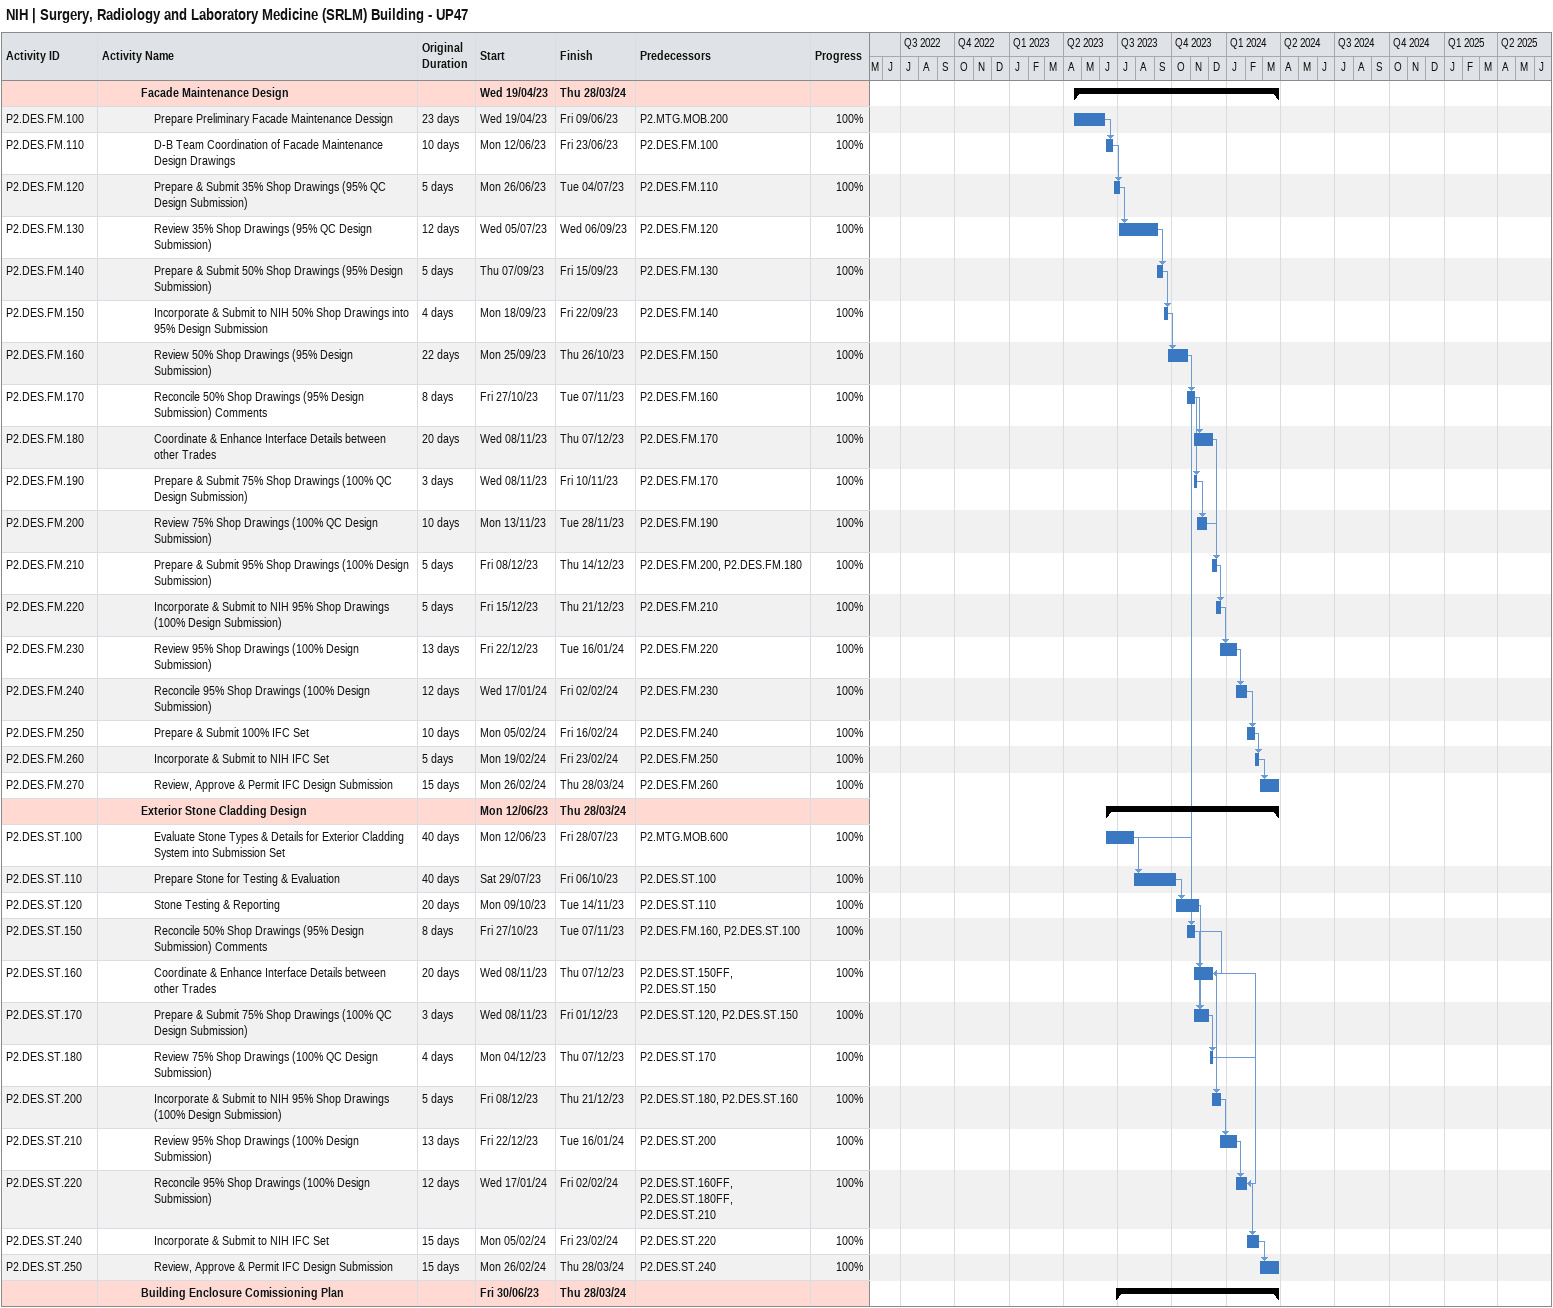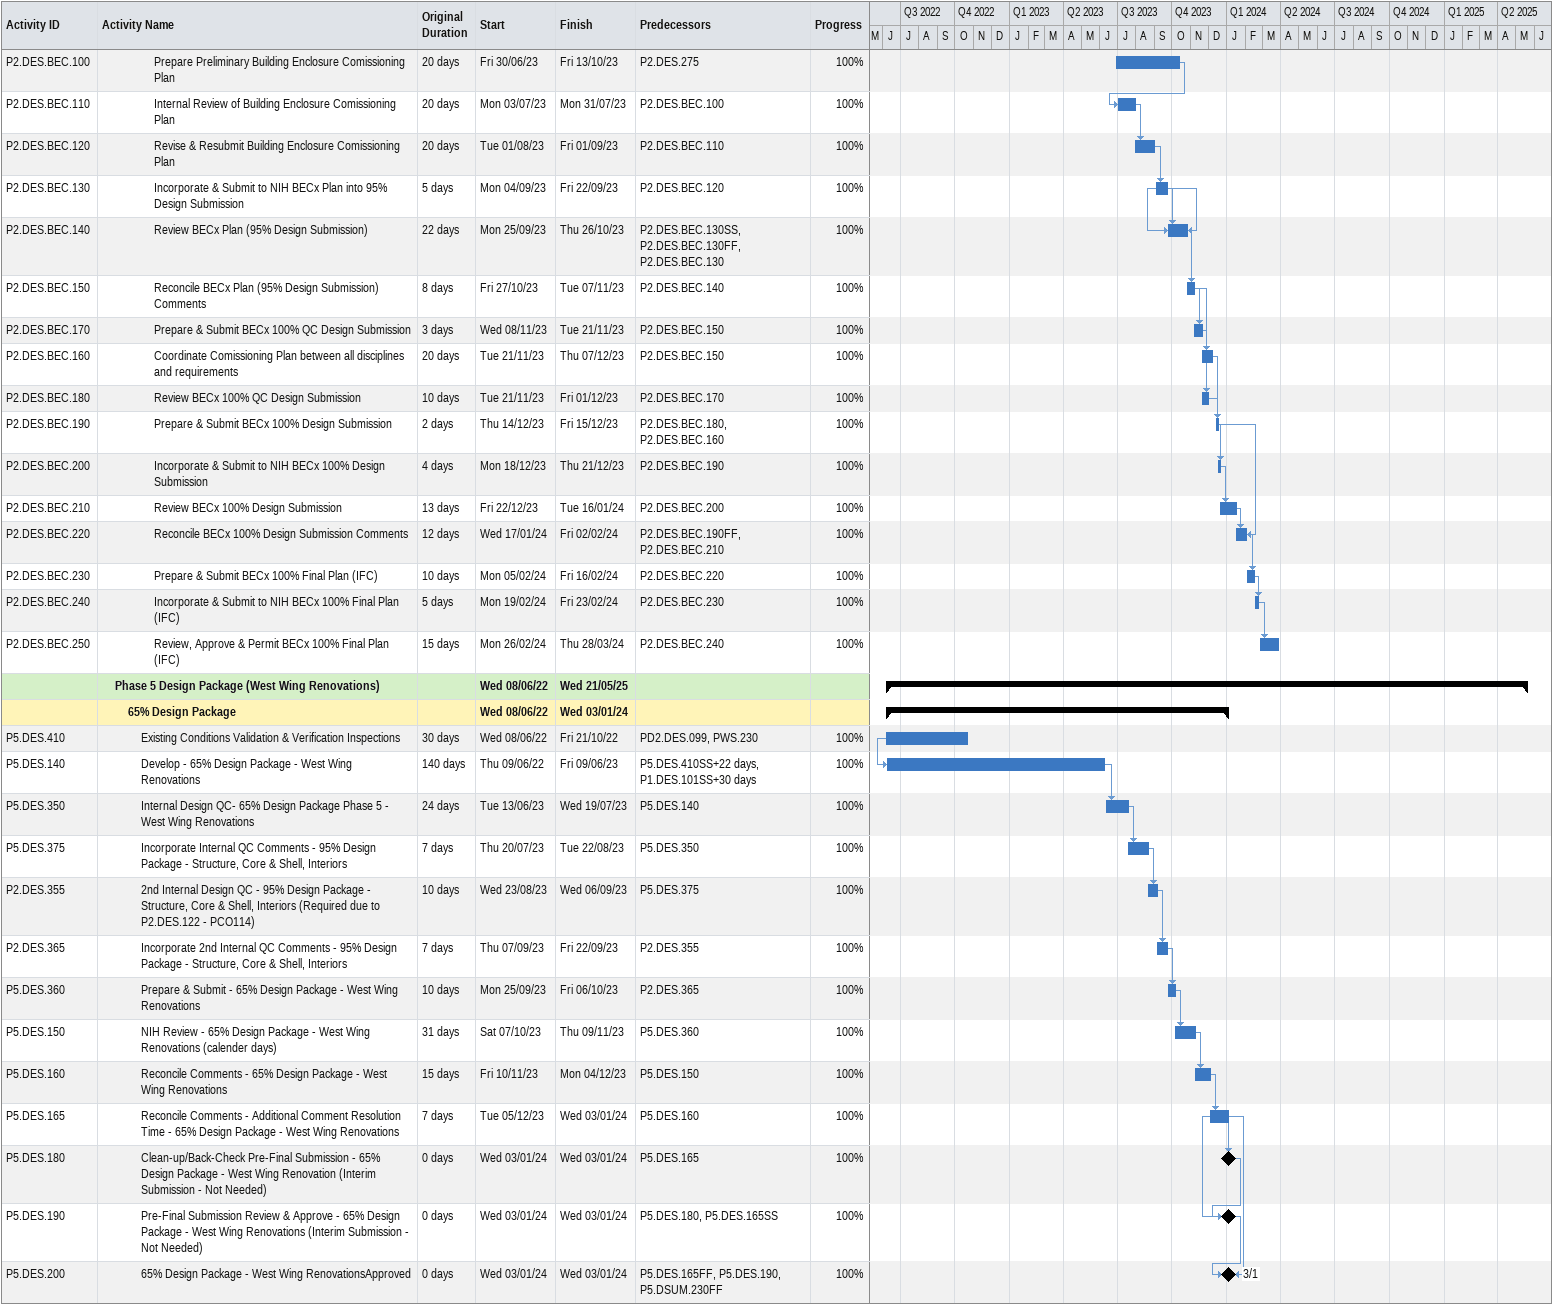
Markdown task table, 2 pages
NIH | Surgery, Radiology and Laboratory Medicine (SRLM) Building - UP47

| ID | Level | Task | Original duration | Start | Finish | Predecessors | % complete |
|---|---|---|---|---|---|---|---|
|  | 4 | **Facade Maintenance Design** |  | 2023-04-19 | 2024-03-28 |  |  |
| P2.DES.FM.100 | 5 | Prepare Preliminary Facade Maintenance Dessign | 23d | 2023-04-19 | 2023-06-09 | P2.MTG.MOB.200 | 100 |
| P2.DES.FM.110 | 5 | D-B Team Coordination of Facade Maintenance Design Drawings | 10d | 2023-06-12 | 2023-06-23 | P2.DES.FM.100 | 100 |
| P2.DES.FM.120 | 5 | Prepare & Submit 35% Shop Drawings (95% QC Design Submission) | 5d | 2023-06-26 | 2023-07-04 | P2.DES.FM.110 | 100 |
| P2.DES.FM.130 | 5 | Review 35% Shop Drawings (95% QC Design Submission) | 12d | 2023-07-05 | 2023-09-06 | P2.DES.FM.120 | 100 |
| P2.DES.FM.140 | 5 | Prepare & Submit 50% Shop Drawings (95% Design Submission) | 5d | 2023-09-07 | 2023-09-15 | P2.DES.FM.130 | 100 |
| P2.DES.FM.150 | 5 | Incorporate & Submit to NIH 50% Shop Drawings into 95% Design Submission | 4d | 2023-09-18 | 2023-09-22 | P2.DES.FM.140 | 100 |
| P2.DES.FM.160 | 5 | Review 50% Shop Drawings (95% Design Submission) | 22d | 2023-09-25 | 2023-10-26 | P2.DES.FM.150 | 100 |
| P2.DES.FM.170 | 5 | Reconcile 50% Shop Drawings (95% Design Submission) Comments | 8d | 2023-10-27 | 2023-11-07 | P2.DES.FM.160 | 100 |
| P2.DES.FM.180 | 5 | Coordinate & Enhance Interface Details between other Trades | 20d | 2023-11-08 | 2023-12-07 | P2.DES.FM.170 | 100 |
| P2.DES.FM.190 | 5 | Prepare & Submit 75% Shop Drawings (100% QC Design Submission) | 3d | 2023-11-08 | 2023-11-10 | P2.DES.FM.170 | 100 |
| P2.DES.FM.200 | 5 | Review 75% Shop Drawings (100% QC Design Submission) | 10d | 2023-11-13 | 2023-11-28 | P2.DES.FM.190 | 100 |
| P2.DES.FM.210 | 5 | Prepare & Submit 95% Shop Drawings (100% Design Submission) | 5d | 2023-12-08 | 2023-12-14 | P2.DES.FM.200, P2.DES.FM.180 | 100 |
| P2.DES.FM.220 | 5 | Incorporate & Submit to NIH 95% Shop Drawings (100% Design Submission) | 5d | 2023-12-15 | 2023-12-21 | P2.DES.FM.210 | 100 |
| P2.DES.FM.230 | 5 | Review 95% Shop Drawings (100% Design Submission) | 13d | 2023-12-22 | 2024-01-16 | P2.DES.FM.220 | 100 |
| P2.DES.FM.240 | 5 | Reconcile 95% Shop Drawings (100% Design Submission) | 12d | 2024-01-17 | 2024-02-02 | P2.DES.FM.230 | 100 |
| P2.DES.FM.250 | 5 | Prepare & Submit 100% IFC Set | 10d | 2024-02-05 | 2024-02-16 | P2.DES.FM.240 | 100 |
| P2.DES.FM.260 | 5 | Incorporate & Submit to NIH IFC Set | 5d | 2024-02-19 | 2024-02-23 | P2.DES.FM.250 | 100 |
| P2.DES.FM.270 | 5 | Review, Approve & Permit IFC Design Submission | 15d | 2024-02-26 | 2024-03-28 | P2.DES.FM.260 | 100 |
|  | 4 | **Exterior Stone Cladding Design** |  | 2023-06-12 | 2024-03-28 |  |  |
| P2.DES.ST.100 | 5 | Evaluate Stone Types & Details for Exterior Cladding System into Submission Set | 40d | 2023-06-12 | 2023-07-28 | P2.MTG.MOB.600 | 100 |
| P2.DES.ST.110 | 5 | Prepare Stone for Testing & Evaluation | 40d | 2023-07-29 | 2023-10-06 | P2.DES.ST.100 | 100 |
| P2.DES.ST.120 | 5 | Stone Testing & Reporting | 20d | 2023-10-09 | 2023-11-14 | P2.DES.ST.110 | 100 |
| P2.DES.ST.150 | 5 | Reconcile 50% Shop Drawings (95% Design Submission) Comments | 8d | 2023-10-27 | 2023-11-07 | P2.DES.FM.160, P2.DES.ST.100 | 100 |
| P2.DES.ST.160 | 5 | Coordinate & Enhance Interface Details between other Trades | 20d | 2023-11-08 | 2023-12-07 | P2.DES.ST.150FF, P2.DES.ST.150 | 100 |
| P2.DES.ST.170 | 5 | Prepare & Submit 75% Shop Drawings (100% QC Design Submission) | 3d | 2023-11-08 | 2023-12-01 | P2.DES.ST.120, P2.DES.ST.150 | 100 |
| P2.DES.ST.180 | 5 | Review 75% Shop Drawings (100% QC Design Submission) | 4d | 2023-12-04 | 2023-12-07 | P2.DES.ST.170 | 100 |
| P2.DES.ST.200 | 5 | Incorporate & Submit to NIH 95% Shop Drawings (100% Design Submission) | 5d | 2023-12-08 | 2023-12-21 | P2.DES.ST.180, P2.DES.ST.160 | 100 |
| P2.DES.ST.210 | 5 | Review 95% Shop Drawings (100% Design Submission) | 13d | 2023-12-22 | 2024-01-16 | P2.DES.ST.200 | 100 |
| P2.DES.ST.220 | 5 | Reconcile 95% Shop Drawings (100% Design Submission) | 12d | 2024-01-17 | 2024-02-02 | P2.DES.ST.160FF, P2.DES.ST.180FF, P2.DES.ST.210 | 100 |
| P2.DES.ST.240 | 5 | Incorporate & Submit to NIH IFC Set | 15d | 2024-02-05 | 2024-02-23 | P2.DES.ST.220 | 100 |
| P2.DES.ST.250 | 5 | Review, Approve & Permit IFC Design Submission | 15d | 2024-02-26 | 2024-03-28 | P2.DES.ST.240 | 100 |
|  | 4 | **Building Enclosure Comissioning Plan** |  | 2023-06-30 | 2024-03-28 |  |  |
| P2.DES.BEC.100 | 5 | Prepare Preliminary Building Enclosure Comissioning Plan | 20d | 2023-06-30 | 2023-10-13 | P2.DES.275 | 100 |
| P2.DES.BEC.110 | 5 | Internal Review of Building Enclosure Comissioning Plan | 20d | 2023-07-03 | 2023-07-31 | P2.DES.BEC.100 | 100 |
| P2.DES.BEC.120 | 5 | Revise & Resubmit Building Enclosure Comissioning Plan | 20d | 2023-08-01 | 2023-09-01 | P2.DES.BEC.110 | 100 |
| P2.DES.BEC.130 | 5 | Incorporate & Submit to NIH BECx Plan into 95% Design Submission | 5d | 2023-09-04 | 2023-09-22 | P2.DES.BEC.120 | 100 |
| P2.DES.BEC.140 | 5 | Review BECx Plan (95% Design Submission) | 22d | 2023-09-25 | 2023-10-26 | P2.DES.BEC.130SS, P2.DES.BEC.130FF, P2.DES.BEC.130 | 100 |
| P2.DES.BEC.150 | 5 | Reconcile BECx Plan (95% Design Submission) Comments | 8d | 2023-10-27 | 2023-11-07 | P2.DES.BEC.140 | 100 |
| P2.DES.BEC.170 | 5 | Prepare & Submit BECx 100% QC Design Submission | 3d | 2023-11-08 | 2023-11-21 | P2.DES.BEC.150 | 100 |
| P2.DES.BEC.160 | 5 | Coordinate Comissioning Plan between all disciplines and requirements | 20d | 2023-11-21 | 2023-12-07 | P2.DES.BEC.150 | 100 |
| P2.DES.BEC.180 | 5 | Review BECx 100% QC Design Submission | 10d | 2023-11-21 | 2023-12-01 | P2.DES.BEC.170 | 100 |
| P2.DES.BEC.190 | 5 | Prepare & Submit BECx 100% Design Submission | 2d | 2023-12-14 | 2023-12-15 | P2.DES.BEC.180, P2.DES.BEC.160 | 100 |
| P2.DES.BEC.200 | 5 | Incorporate & Submit to NIH BECx 100% Design Submission | 4d | 2023-12-18 | 2023-12-21 | P2.DES.BEC.190 | 100 |
| P2.DES.BEC.210 | 5 | Review BECx 100% Design Submission | 13d | 2023-12-22 | 2024-01-16 | P2.DES.BEC.200 | 100 |
| P2.DES.BEC.220 | 5 | Reconcile BECx 100% Design Submission Comments | 12d | 2024-01-17 | 2024-02-02 | P2.DES.BEC.190FF, P2.DES.BEC.210 | 100 |
| P2.DES.BEC.230 | 5 | Prepare & Submit BECx 100% Final Plan (IFC) | 10d | 2024-02-05 | 2024-02-16 | P2.DES.BEC.220 | 100 |
| P2.DES.BEC.240 | 5 | Incorporate & Submit to NIH BECx 100% Final Plan (IFC) | 5d | 2024-02-19 | 2024-02-23 | P2.DES.BEC.230 | 100 |
| P2.DES.BEC.250 | 5 | Review, Approve & Permit BECx 100% Final Plan (IFC) | 15d | 2024-02-26 | 2024-03-28 | P2.DES.BEC.240 | 100 |
|  | 2 | **Phase 5 Design Package (West Wing Renovations)** |  | 2022-06-08 | 2025-05-21 |  |  |
|  | 3 | **65% Design Package** |  | 2022-06-08 | 2024-01-03 |  |  |
| P5.DES.410 | 4 | Existing Conditions Validation & Verification Inspections | 30d | 2022-06-08 | 2022-10-21 | PD2.DES.099, PWS.230 | 100 |
| P5.DES.140 | 4 | Develop - 65% Design Package - West Wing Renovations | 140d | 2022-06-09 | 2023-06-09 | P5.DES.410SS+22d, P1.DES.101SS+30d | 100 |
| P5.DES.350 | 4 | Internal Design QC- 65% Design Package Phase 5 - West Wing Renovations | 24d | 2023-06-13 | 2023-07-19 | P5.DES.140 | 100 |
| P5.DES.375 | 4 | Incorporate Internal QC Comments - 95% Design Package - Structure, Core & Shell, Interiors | 7d | 2023-07-20 | 2023-08-22 | P5.DES.350 | 100 |
| P2.DES.355 | 4 | 2nd Internal Design QC - 95% Design Package - Structure, Core & Shell, Interiors (Required due to P2.DES.122 - PCO114) | 10d | 2023-08-23 | 2023-09-06 | P5.DES.375 | 100 |
| P2.DES.365 | 4 | Incorporate 2nd Internal QC Comments - 95% Design Package - Structure, Core & Shell, Interiors | 7d | 2023-09-07 | 2023-09-22 | P2.DES.355 | 100 |
| P5.DES.360 | 4 | Prepare & Submit - 65% Design Package - West Wing Renovations | 10d | 2023-09-25 | 2023-10-06 | P2.DES.365 | 100 |
| P5.DES.150 | 4 | NIH Review - 65% Design Package - West Wing Renovations (calender days) | 31d | 2023-10-07 | 2023-11-09 | P5.DES.360 | 100 |
| P5.DES.160 | 4 | Reconcile Comments - 65% Design Package - West Wing Renovations | 15d | 2023-11-10 | 2023-12-04 | P5.DES.150 | 100 |
| P5.DES.165 | 4 | Reconcile Comments - Additional Comment Resolution Time - 65% Design Package - West Wing Renovations | 7d | 2023-12-05 | 2024-01-03 | P5.DES.160 | 100 |
| P5.DES.180 | 4 | Clean-up/Back-Check Pre-Final Submission - 65% Design Package - West Wing Renovation (Interim Submission - Not Needed) | 0d | 2024-01-03 | 2024-01-03 | P5.DES.165 | 100 |
| P5.DES.190 | 4 | Pre-Final Submission Review & Approve - 65% Design Package - West Wing Renovations (Interim Submission - Not Needed) | 0d | 2024-01-03 | 2024-01-03 | P5.DES.180, P5.DES.165SS | 100 |
| P5.DES.200 | 4 | 65% Design Package - West Wing RenovationsApproved | 0d | 2024-01-03 | 2024-01-03 | P5.DES.165FF, P5.DES.190, P5.DSUM.230FF | 100 |
